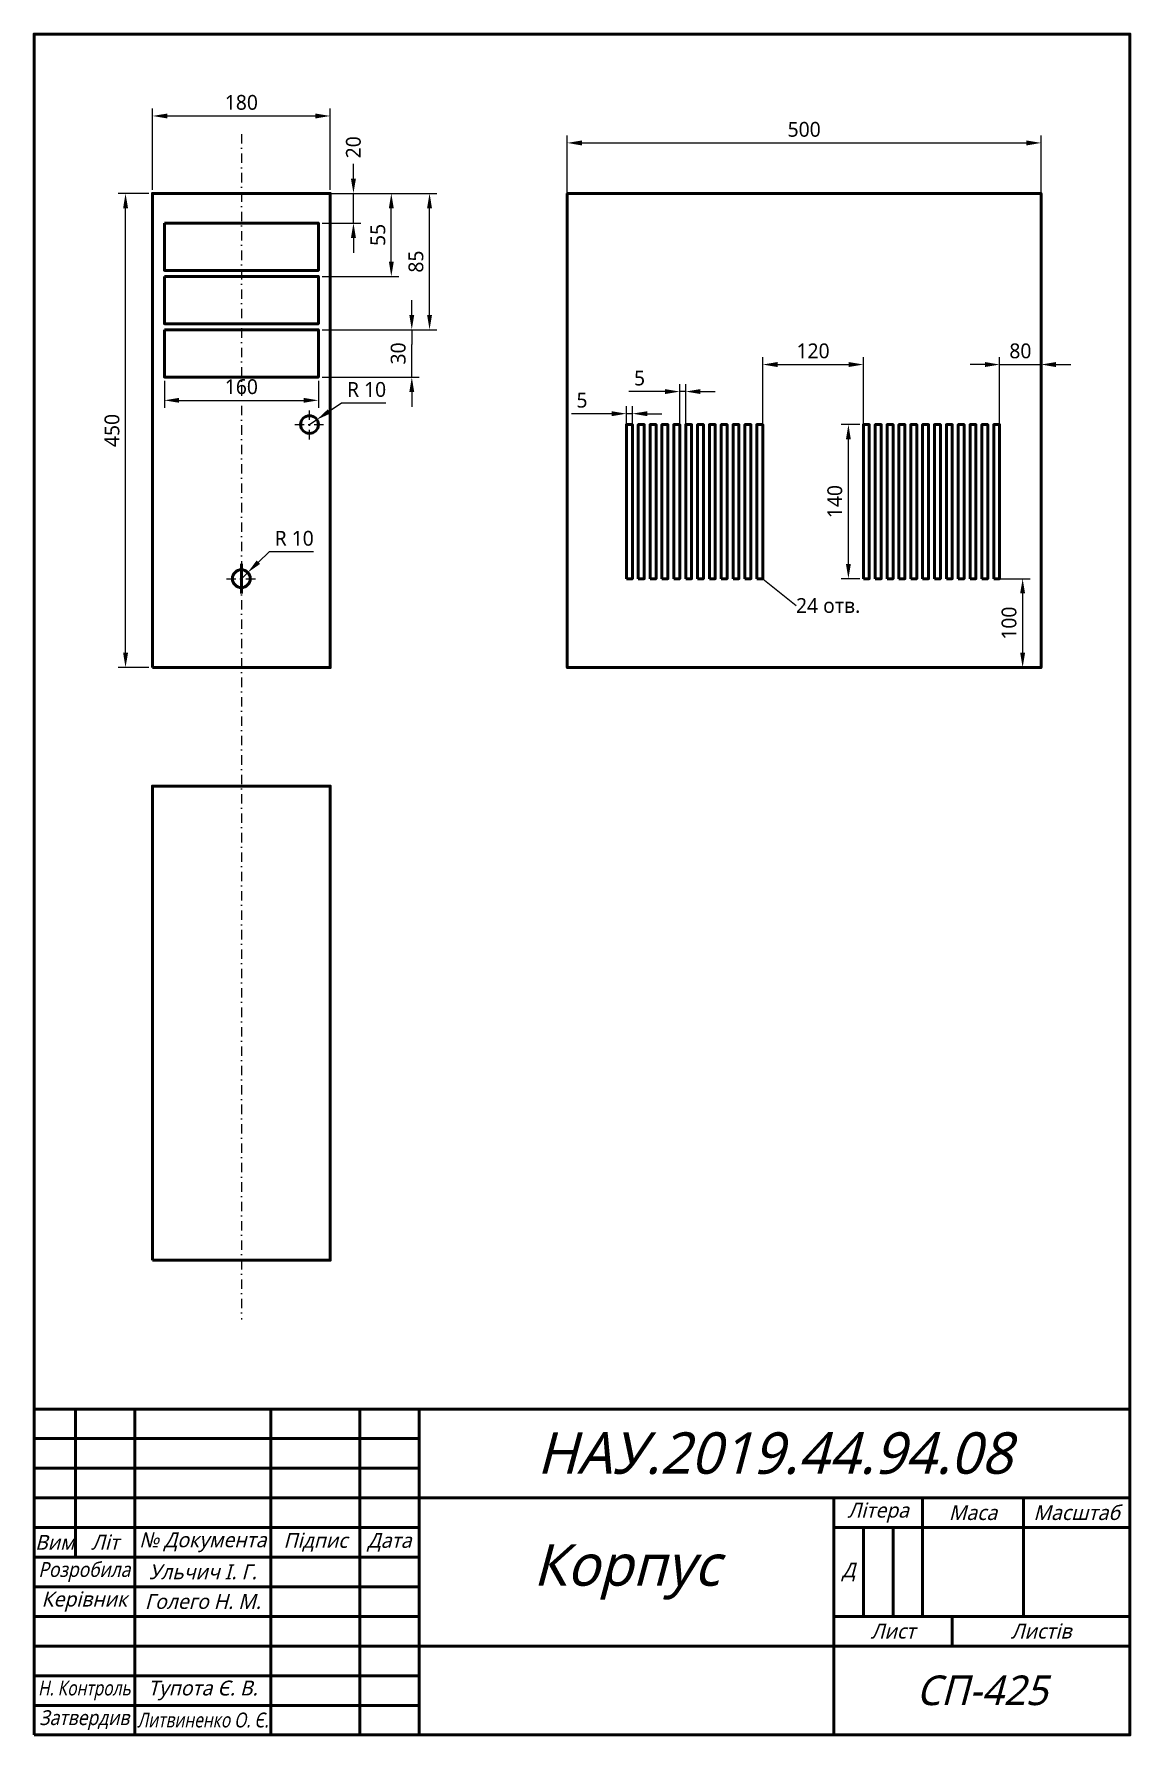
# Paper-space layout 'Layout1' of a CAD drawing. Header units: millimetres. Extents: x 20 to 205, y 5 to 292.
import ezdxf

# ---------------------------------------------------------------- set-up
doc = ezdxf.new("R2010")
doc.units = ezdxf.units.MM
doc.header["$LTSCALE"] = 0.25
doc.linetypes.add('DASHDOT2', pattern=[12.7, 6.35, -3.175, 0, -3.175])
for name, color, linetype, lineweight in [('Border', 7, 'Continuous', 50), ('Computer Case', 7, 'Continuous', 50), ('Dimensions', 7, 'Continuous', 50), ('Stamp', 7, 'Continuous', 50)]:
    doc.layers.add(name, color=color, linetype=linetype, lineweight=lineweight)
doc.layers.add('Stamp Text', color=7, linetype='Continuous')
doc.layers.add('Symmetry Axes', color=7, linetype='DASHDOT2')
doc.styles.add('lab-01-02-dim', font='Roboto-Regular_1.ttf', dxfattribs={"height": 2.5})
doc.styles.add('lab-01-02-s00', font='Roboto-Italic_1.ttf', dxfattribs={"height": 2.5})
doc.styles.add('lab-01-02-s01', font='Roboto-Italic_1.ttf', dxfattribs={"height": 5})
doc.styles.add('lab-01-02-s02', font='Roboto-Italic_1.ttf', dxfattribs={"height": 7})
doc.dimstyles.new('lab-01-02', dxfattribs={"dimtxt": 5, "dimasz": 2.5, "dimexe": 1.25, "dimexo": 0.625, "dimgap": 1, "dimtad": 1, "dimdec": 0, "dimtxsty": 'lab-01-02-dim', "dimcen": 2.5, "dimadec": 0, "dimazin": 0, "dimtfac": 1, "dimtdec": 0, "dimtmove": 0, "dimatfit": 3, "dimldrblk": 'NONE', "dimfxl": 0, "dimlwd": 15, "dimlwe": 15, "dimarcsym": 0})
doc.dimstyles.new('lab-01-02$4', dxfattribs={"dimtxt": 5, "dimasz": 2.5, "dimexe": 1.25, "dimexo": 0.625, "dimgap": 1, "dimtad": 1, "dimtoh": 1, "dimdec": 0, "dimtxsty": 'lab-01-02-dim', "dimcen": 2.5, "dimadec": 0, "dimazin": 0, "dimtfac": 1, "dimtdec": 0, "dimtmove": 0, "dimatfit": 3, "dimldrblk": 'NONE', "dimfxl": 0, "dimlwd": 15, "dimlwe": 15, "dimarcsym": 0})

# ---------------------------------------------------------------- blocks, each defined once
blk = doc.blocks.new('*D56')
at = {"layer": 'Dimensions', "color": 0, "lineweight": 15}
for p, q in [((40, 265.83), (40, 279.53)), ((70, 265.83), (70, 279.53)), ((42.5, 278.28), (67.5, 278.28))]:
    blk.add_line(p, q, dxfattribs=at)
at = {"layer": 'Dimensions', "color": 0}
for points in [[(42.5, 278.69), (42.5, 277.86), (40, 278.28)], [(67.5, 278.69), (67.5, 277.86), (70, 278.28)]]:
    blk.add_solid(points, dxfattribs=at)
at = {"layer": 'Dimensions', "color": 0, "insert": (55, 280.56), "char_height": 2.5, "attachment_point": 5, "style": 'lab-01-02-dim'}
blk.add_mtext('180', dxfattribs=at)
blk = doc.blocks.new('_None')
blk = doc.blocks.new('*D57')
at = {"layer": 'Dimensions', "color": 0, "lineweight": 15}
for p, q in [((39.38, 265.21), (34.2, 265.21)), ((35.45, 187.71), (35.45, 262.71)), ((39.38, 185.21), (34.2, 185.21))]:
    blk.add_line(p, q, dxfattribs=at)
at = {"layer": 'Dimensions', "color": 0}
for points in [[(35.04, 262.71), (35.87, 262.71), (35.45, 265.21)], [(35.04, 187.71), (35.87, 187.71), (35.45, 185.21)]]:
    blk.add_solid(points, dxfattribs=at)
at = {"layer": 'Dimensions', "color": 0, "insert": (33.17, 225.21), "char_height": 2.5, "attachment_point": 5, "rotation": 90, "style": 'lab-01-02-dim'}
blk.add_mtext('450', dxfattribs=at)
blk = doc.blocks.new('*D58')
at = {"layer": 'Dimensions', "color": 0, "lineweight": 15}
for p, q in [((73.92, 267.71), (73.92, 270.21)), ((68.63, 265.21), (75.17, 265.21)), ((73.92, 260.21), (73.92, 265.21)), ((68.63, 260.21), (75.17, 260.21)), ((73.92, 257.71), (73.92, 255.21))]:
    blk.add_line(p, q, dxfattribs=at)
at = {"layer": 'Dimensions', "color": 0}
for points in [[(73.5, 267.71), (74.34, 267.71), (73.92, 265.21)], [(73.5, 257.71), (74.34, 257.71), (73.92, 260.21)]]:
    blk.add_solid(points, dxfattribs=at)
at = {"layer": 'Dimensions', "color": 0, "insert": (73.92, 273), "char_height": 2.5, "attachment_point": 5, "rotation": 90, "style": 'lab-01-02-dim'}
blk.add_mtext('20', dxfattribs=at)
blk = doc.blocks.new('*D59')
at = {"layer": 'Dimensions', "color": 0, "lineweight": 15}
for p, q in [((68.63, 265.21), (81.56, 265.21)), ((80.31, 253.71), (80.31, 262.71)), ((68.63, 251.21), (81.56, 251.21))]:
    blk.add_line(p, q, dxfattribs=at)
at = {"layer": 'Dimensions', "color": 0}
for points in [[(79.9, 262.71), (80.73, 262.71), (80.31, 265.21)], [(79.9, 253.71), (80.73, 253.71), (80.31, 251.21)]]:
    blk.add_solid(points, dxfattribs=at)
at = {"layer": 'Dimensions', "color": 0, "insert": (78.05, 258.21), "char_height": 2.5, "attachment_point": 5, "rotation": 90, "style": 'lab-01-02-dim'}
blk.add_mtext('55', dxfattribs=at)
blk = doc.blocks.new('*D60')
at = {"layer": 'Dimensions', "color": 0, "lineweight": 15}
for p, q in [((68.63, 265.21), (88.02, 265.21)), ((86.77, 244.71), (86.77, 262.71)), ((68.63, 242.21), (88.02, 242.21))]:
    blk.add_line(p, q, dxfattribs=at)
at = {"layer": 'Dimensions', "color": 0}
for points in [[(86.35, 262.71), (87.18, 262.71), (86.77, 265.21)], [(86.35, 244.71), (87.18, 244.71), (86.77, 242.21)]]:
    blk.add_solid(points, dxfattribs=at)
at = {"layer": 'Dimensions', "color": 0, "insert": (84.48, 253.71), "char_height": 2.5, "attachment_point": 5, "rotation": 90, "style": 'lab-01-02-dim'}
blk.add_mtext('85', dxfattribs=at)
blk = doc.blocks.new('*D61')
at = {"layer": 'Dimensions', "color": 0, "lineweight": 15}
for p, q in [((42, 233.58), (42, 229.05)), ((68, 233.58), (68, 229.05)), ((44.5, 230.3), (65.5, 230.3))]:
    blk.add_line(p, q, dxfattribs=at)
at = {"layer": 'Dimensions', "color": 0}
for points in [[(44.5, 230.72), (44.5, 229.89), (42, 230.3)], [(65.5, 230.72), (65.5, 229.89), (68, 230.3)]]:
    blk.add_solid(points, dxfattribs=at)
at = {"layer": 'Dimensions', "color": 0, "insert": (55, 232.59), "char_height": 2.5, "attachment_point": 5, "style": 'lab-01-02-dim'}
blk.add_mtext('160', dxfattribs=at)
blk = doc.blocks.new('*D62')
at = {"layer": 'Dimensions', "color": 0, "lineweight": 15}
for p, q in [((71.89, 229.83), (69.82, 228.44)), ((79.4, 229.83), (71.89, 229.83)), ((66.5, 226.21), (67.74, 227.04))]:
    blk.add_line(p, q, dxfattribs=at)
at = {"layer": 'Dimensions', "color": 0}
blk.add_solid([(69.59, 228.78), (70.05, 228.09), (67.74, 227.04)], dxfattribs=at)
at = {"layer": 'Dimensions', "color": 0, "insert": (76.14, 232.12), "char_height": 2.5, "attachment_point": 5, "style": 'lab-01-02-dim'}
blk.add_mtext('R 10', dxfattribs=at)
blk = doc.blocks.new('*D63')
at = {"layer": 'Dimensions', "color": 0, "lineweight": 15}
for p, q in [((59.67, 204.73), (57.87, 202.99)), ((67.17, 204.73), (59.67, 204.73)), ((55, 200.21), (56.08, 201.25))]:
    blk.add_line(p, q, dxfattribs=at)
at = {"layer": 'Dimensions', "color": 0}
blk.add_solid([(57.58, 203.29), (58.16, 202.69), (56.08, 201.25)], dxfattribs=at)
at = {"layer": 'Dimensions', "color": 0, "insert": (63.92, 207.01), "char_height": 2.5, "attachment_point": 5, "style": 'lab-01-02-dim'}
blk.add_mtext('R 10', dxfattribs=at)
blk = doc.blocks.new('*D50')
at = {"layer": 'Dimensions', "color": 0, "lineweight": 15}
for p, q in [((83.77, 244.71), (83.77, 247.21)), ((68.63, 242.21), (85.02, 242.21)), ((83.77, 242.21), (83.77, 239.71)), ((83.77, 236.71), (83.77, 239.71)), ((83.77, 234.21), (83.77, 236.71)), ((68.63, 234.21), (85.02, 234.21)), ((83.77, 231.71), (83.77, 229.21))]:
    blk.add_line(p, q, dxfattribs=at)
at = {"layer": 'Dimensions', "color": 0}
for points in [[(83.35, 244.71), (84.18, 244.71), (83.77, 242.21)], [(83.35, 231.71), (84.18, 231.71), (83.77, 234.21)]]:
    blk.add_solid(points, dxfattribs=at)
at = {"layer": 'Dimensions', "color": 0, "insert": (81.48, 238.21), "char_height": 2.5, "attachment_point": 5, "rotation": 90, "style": 'lab-01-02-dim'}
blk.add_mtext('30', dxfattribs=at)
blk = doc.blocks.new('*D51')
at = {"layer": 'Dimensions', "color": 0, "lineweight": 15}
for p, q in [((117.5, 228.05), (110.71, 228.05)), ((120, 200.83), (120, 229.3)), ((121, 228.05), (120, 228.05)), ((121, 200.83), (121, 229.3)), ((123.5, 228.05), (126, 228.05))]:
    blk.add_line(p, q, dxfattribs=at)
at = {"layer": 'Dimensions', "color": 0}
for points in [[(117.5, 228.46), (117.5, 227.63), (120, 228.05)], [(123.5, 228.46), (123.5, 227.63), (121, 228.05)]]:
    blk.add_solid(points, dxfattribs=at)
at = {"layer": 'Dimensions', "color": 0, "insert": (112.5, 230.31), "char_height": 2.5, "attachment_point": 5, "style": 'lab-01-02-dim'}
blk.add_mtext('5', dxfattribs=at)
blk = doc.blocks.new('*D52')
at = {"layer": 'Dimensions', "color": 0, "lineweight": 15}
for p, q in [((129, 200.83), (129, 233.03)), ((130, 200.83), (130, 233.03)), ((126.5, 231.78), (120.43, 231.78)), ((130, 231.78), (129, 231.78)), ((132.5, 231.78), (135, 231.78))]:
    blk.add_line(p, q, dxfattribs=at)
at = {"layer": 'Dimensions', "color": 0}
for points in [[(126.5, 232.2), (126.5, 231.36), (129, 231.78)], [(132.5, 232.2), (132.5, 231.36), (130, 231.78)]]:
    blk.add_solid(points, dxfattribs=at)
at = {"layer": 'Dimensions', "color": 0, "insert": (122.21, 234.05), "char_height": 2.5, "attachment_point": 5, "style": 'lab-01-02-dim'}
blk.add_mtext('5', dxfattribs=at)
blk = doc.blocks.new('*D53')
at = {"layer": 'Dimensions', "color": 0, "lineweight": 15}
for p, q in [((143, 200.83), (143, 237.59)), ((145.5, 236.34), (157.5, 236.34)), ((160, 200.83), (160, 237.59))]:
    blk.add_line(p, q, dxfattribs=at)
at = {"layer": 'Dimensions', "color": 0}
for points in [[(145.5, 236.76), (145.5, 235.92), (143, 236.34)], [(157.5, 236.76), (157.5, 235.92), (160, 236.34)]]:
    blk.add_solid(points, dxfattribs=at)
at = {"layer": 'Dimensions', "color": 0, "insert": (151.5, 238.63), "char_height": 2.5, "attachment_point": 5, "style": 'lab-01-02-dim'}
blk.add_mtext('120', dxfattribs=at)
blk = doc.blocks.new('*D64')
at = {"layer": 'Dimensions', "color": 0, "lineweight": 15}
for p, q in [((159.38, 226.21), (156.22, 226.21)), ((157.47, 202.71), (157.47, 223.71)), ((159.38, 200.21), (156.22, 200.21))]:
    blk.add_line(p, q, dxfattribs=at)
at = {"layer": 'Dimensions', "color": 0}
for points in [[(157.05, 223.71), (157.88, 223.71), (157.47, 226.21)], [(157.05, 202.71), (157.88, 202.71), (157.47, 200.21)]]:
    blk.add_solid(points, dxfattribs=at)
at = {"layer": 'Dimensions', "color": 0, "insert": (155.18, 213.21), "char_height": 2.5, "attachment_point": 5, "rotation": 90, "style": 'lab-01-02-dim'}
blk.add_mtext('140', dxfattribs=at)
blk = doc.blocks.new('*D54')
at = {"layer": 'Dimensions', "color": 0, "lineweight": 15}
for p, q in [((180.5, 236.34), (178, 236.34)), ((183, 200.83), (183, 237.59)), ((183, 236.34), (190, 236.34)), ((190, 200.83), (190, 237.59)), ((192.5, 236.34), (195, 236.34))]:
    blk.add_line(p, q, dxfattribs=at)
at = {"layer": 'Dimensions', "color": 0}
for points in [[(180.5, 236.76), (180.5, 235.92), (183, 236.34)], [(192.5, 236.76), (192.5, 235.92), (190, 236.34)]]:
    blk.add_solid(points, dxfattribs=at)
at = {"layer": 'Dimensions', "color": 0, "insert": (186.5, 238.63), "char_height": 2.5, "attachment_point": 5, "style": 'lab-01-02-dim'}
blk.add_mtext('80', dxfattribs=at)
blk = doc.blocks.new('*D55')
at = {"layer": 'Dimensions', "color": 0, "lineweight": 15}
for p, q in [((182.63, 200.21), (188.13, 200.21)), ((186.88, 197.71), (186.88, 187.71)), ((182.63, 185.21), (188.13, 185.21))]:
    blk.add_line(p, q, dxfattribs=at)
at = {"layer": 'Dimensions', "color": 0}
for points in [[(186.46, 197.71), (187.29, 197.71), (186.88, 200.21)], [(186.46, 187.71), (187.29, 187.71), (186.88, 185.21)]]:
    blk.add_solid(points, dxfattribs=at)
at = {"layer": 'Dimensions', "color": 0, "insert": (184.59, 192.71), "char_height": 2.5, "attachment_point": 5, "rotation": 90, "style": 'lab-01-02-dim'}
blk.add_mtext('100', dxfattribs=at)
blk = doc.blocks.new('*D65')
at = {"layer": 'Dimensions', "color": 0, "lineweight": 15}
for p, q in [((110, 185.83), (110, 274.98)), ((112.5, 273.73), (187.5, 273.73)), ((190, 185.83), (190, 274.98))]:
    blk.add_line(p, q, dxfattribs=at)
at = {"layer": 'Dimensions', "color": 0}
for points in [[(112.5, 274.15), (112.5, 273.31), (110, 273.73)], [(187.5, 274.15), (187.5, 273.31), (190, 273.73)]]:
    blk.add_solid(points, dxfattribs=at)
at = {"layer": 'Dimensions', "color": 0, "insert": (150, 276.01), "char_height": 2.5, "attachment_point": 5, "style": 'lab-01-02-dim'}
blk.add_mtext('500', dxfattribs=at)

psp = doc.layouts.get("Layout1")

# ---------------------------------------------------------------- linework, layer by layer
at = {"layer": 'Border'}
psp.add_lwpolyline([(20, 5.11), (205, 5.11), (205, 292.11), (20, 292.11)], close=True, dxfattribs=at)
at = {"layer": 'Computer Case'}
psp.add_line((55, 197.71), (55, 202.71), dxfattribs=at)
for points in [[(40, 185.21), (70, 185.21), (70, 265.21), (40, 265.21)], [(110, 265.21), (190, 265.21), (190, 185.21), (110, 185.21)], [(42, 260.21), (68, 260.21), (68, 252.21), (42, 252.21)], [(42, 251.21), (68, 251.21), (68, 243.21), (42, 243.21)], [(42, 242.21), (68, 242.21), (68, 234.21), (42, 234.21)], [(120, 200.21), (121, 200.21), (121, 226.21), (120, 226.21)], [(122, 200.21), (123, 200.21), (123, 226.21), (122, 226.21)], [(124, 200.21), (125, 200.21), (125, 226.21), (124, 226.21)], [(126, 200.21), (127, 200.21), (127, 226.21), (126, 226.21)], [(128, 200.21), (129, 200.21), (129, 226.21), (128, 226.21)], [(130, 200.21), (131, 200.21), (131, 226.21), (130, 226.21)], [(132, 200.21), (133, 200.21), (133, 226.21), (132, 226.21)], [(134, 200.21), (135, 200.21), (135, 226.21), (134, 226.21)], [(136, 200.21), (137, 200.21), (137, 226.21), (136, 226.21)], [(138, 200.21), (139, 200.21), (139, 226.21), (138, 226.21)], [(140, 200.21), (141, 200.21), (141, 226.21), (140, 226.21)], [(142, 200.21), (143, 200.21), (143, 226.21), (142, 226.21)], [(160, 200.21), (161, 200.21), (161, 226.21), (160, 226.21)], [(162, 200.21), (163, 200.21), (163, 226.21), (162, 226.21)], [(164, 200.21), (165, 200.21), (165, 226.21), (164, 226.21)], [(166, 200.21), (167, 200.21), (167, 226.21), (166, 226.21)], [(168, 200.21), (169, 200.21), (169, 226.21), (168, 226.21)], [(170, 200.21), (171, 200.21), (171, 226.21), (170, 226.21)], [(172, 200.21), (173, 200.21), (173, 226.21), (172, 226.21)], [(174, 200.21), (175, 200.21), (175, 226.21), (174, 226.21)], [(176, 200.21), (177, 200.21), (177, 226.21), (176, 226.21)], [(178, 200.21), (179, 200.21), (179, 226.21), (178, 226.21)], [(180, 200.21), (181, 200.21), (181, 226.21), (180, 226.21)], [(182, 200.21), (183, 200.21), (183, 226.21), (182, 226.21)], [(40, 85.21), (70, 85.21), (70, 165.21), (40, 165.21)]]:
    psp.add_lwpolyline(points, close=True, dxfattribs=at)
for centre in [(66.5, 226.21), (55, 200.21)]:
    psp.add_circle(centre, 1.5, dxfattribs=at)
at = {"layer": 'Stamp'}
for points in [[(20, 55.11), (27, 55.11), (27, 60.11), (20, 60.11)], [(27, 55.11), (37, 55.11), (37, 60.11), (27, 60.11)], [(37, 55.11), (60, 55.11), (60, 60.11), (37, 60.11)], [(60, 55.11), (75, 55.11), (75, 60.11), (60, 60.11)], [(75, 55.11), (85, 55.11), (85, 60.11), (75, 60.11)], [(85, 45.11), (205, 45.11), (205, 60.11), (85, 60.11)], [(20, 50.11), (27, 50.11), (27, 55.11), (20, 55.11)], [(27, 50.11), (37, 50.11), (37, 55.11), (27, 55.11)], [(37, 50.11), (60, 50.11), (60, 55.11), (37, 55.11)], [(60, 50.11), (75, 50.11), (75, 55.11), (60, 55.11)], [(75, 50.11), (85, 50.11), (85, 55.11), (75, 55.11)], [(20, 45.11), (27, 45.11), (27, 50.11), (20, 50.11)], [(27, 45.11), (37, 45.11), (37, 50.11), (27, 50.11)], [(37, 45.11), (60, 45.11), (60, 50.11), (37, 50.11)], [(60, 45.11), (75, 45.11), (75, 50.11), (60, 50.11)], [(75, 45.11), (85, 45.11), (85, 50.11), (75, 50.11)], [(20, 40.11), (27, 40.11), (27, 45.11), (20, 45.11)], [(27, 40.11), (37, 40.11), (37, 45.11), (27, 45.11)], [(37, 40.11), (60, 40.11), (60, 45.11), (37, 45.11)], [(60, 40.11), (75, 40.11), (75, 45.11), (60, 45.11)], [(75, 40.11), (85, 40.11), (85, 45.11), (75, 45.11)], [(85, 20.11), (155, 20.11), (155, 45.11), (85, 45.11)], [(155, 40.11), (170, 40.11), (170, 45.11), (155, 45.11)], [(170, 40.11), (187, 40.11), (187, 45.11), (170, 45.11)], [(187, 40.11), (205, 40.11), (205, 45.11), (187, 45.11)], [(20, 35.11), (27, 35.11), (27, 40.11), (20, 40.11)], [(27, 35.11), (37, 35.11), (37, 40.11), (27, 40.11)], [(37, 35.11), (60, 35.11), (60, 40.11), (37, 40.11)], [(60, 35.11), (75, 35.11), (75, 40.11), (60, 40.11)], [(75, 35.11), (85, 35.11), (85, 40.11), (75, 40.11)], [(155, 25.11), (160, 25.11), (160, 40.11), (155, 40.11)], [(160, 25.11), (165, 25.11), (165, 40.11), (160, 40.11)], [(165, 25.11), (170, 25.11), (170, 40.11), (165, 40.11)], [(170, 25.11), (187, 25.11), (187, 40.11), (170, 40.11)], [(187, 25.11), (205, 25.11), (205, 40.11), (187, 40.11)], [(20, 30.11), (37, 30.11), (37, 35.11), (20, 35.11)], [(37, 30.11), (60, 30.11), (60, 35.11), (37, 35.11)], [(60, 30.11), (75, 30.11), (75, 35.11), (60, 35.11)], [(75, 30.11), (85, 30.11), (85, 35.11), (75, 35.11)], [(20, 25.11), (37, 25.11), (37, 30.11), (20, 30.11)], [(37, 25.11), (60, 25.11), (60, 30.11), (37, 30.11)], [(60, 25.11), (75, 25.11), (75, 30.11), (60, 30.11)], [(75, 25.11), (85, 25.11), (85, 30.11), (75, 30.11)], [(20, 20.11), (37, 20.11), (37, 25.11), (20, 25.11)], [(37, 20.11), (60, 20.11), (60, 25.11), (37, 25.11)], [(60, 20.11), (75, 20.11), (75, 25.11), (60, 25.11)], [(75, 20.11), (85, 20.11), (85, 25.11), (75, 25.11)], [(155, 20.11), (175, 20.11), (175, 25.11), (155, 25.11)], [(175, 20.11), (205, 20.11), (205, 25.11), (175, 25.11)], [(20, 15.11), (37, 15.11), (37, 20.11), (20, 20.11)], [(37, 15.11), (60, 15.11), (60, 20.11), (37, 20.11)], [(60, 15.11), (75, 15.11), (75, 20.11), (60, 20.11)], [(75, 15.11), (85, 15.11), (85, 20.11), (75, 20.11)], [(85, 5.11), (155, 5.11), (155, 20.11), (85, 20.11)], [(155, 5.11), (205, 5.11), (205, 20.11), (155, 20.11)], [(20, 10.11), (37, 10.11), (37, 15.11), (20, 15.11)], [(37, 10.11), (60, 10.11), (60, 15.11), (37, 15.11)], [(60, 10.11), (75, 10.11), (75, 15.11), (60, 15.11)], [(75, 10.11), (85, 10.11), (85, 15.11), (75, 15.11)], [(20, 5.11), (37, 5.11), (37, 10.11), (20, 10.11)], [(37, 5.11), (60, 5.11), (60, 10.11), (37, 10.11)], [(60, 5.11), (75, 5.11), (75, 10.11), (60, 10.11)], [(75, 5.11), (85, 5.11), (85, 10.11), (75, 10.11)]]:
    psp.add_lwpolyline(points, close=True, dxfattribs=at)
at = {"layer": 'Symmetry Axes'}
for p, q in [((55, 275.21), (55, 75.21)), ((66.5, 223.71), (66.5, 228.71)), ((64, 226.21), (69, 226.21)), ((52.5, 200.21), (57.5, 200.21))]:
    psp.add_line(p, q, dxfattribs=at)

# ---------------------------------------------------------------- texts
at = {"layer": 'Dimensions', "insert": (148.63, 195.66), "char_height": 2.5, "attachment_point": 4, "style": 'lab-01-02-dim'}
psp.add_mtext('24 отв.', dxfattribs=at)
at = {"layer": 'Stamp Text', "attachment_point": 5}
for s, insert, char_height, width, style in [('НАУ.2019.44.94.08', (145, 52.61), 7, 120, 'lab-01-02-s02'), ('Літера', (162.5, 42.61), 2.5, 15, 'lab-01-02-s00'), ('Маса', (178.5, 42.61), 2.5, 17, 'lab-01-02-s00'), ('Масштаб', (196, 42.61), 2.5, 18, 'lab-01-02-s00'), ('Вим', (23.5, 37.61), 2.5, 7, 'lab-01-02-s00'), ('Літ', (32, 37.61), 2.5, 10, 'lab-01-02-s00'), ('№ Документа', (48.5, 37.61), 2.5, 23, 'lab-01-02-s00'), ('Підпис', (67.5, 37.61), 2.5, 15, 'lab-01-02-s00'), ('Дата', (80, 37.61), 2.5, 10, 'lab-01-02-s00'), ('{\\W0.9;Розробила}', (28.5, 32.61), 2.5, 17, 'lab-01-02-s00'), ('Корпус', (120, 32.61), 7, 70, 'lab-01-02-s02'), ('Ульчич І. Г.', (48.5, 32.61), 2.5, 23, 'lab-01-02-s00'), ('Д', (157.5, 32.61), 2.5, 5, 'lab-01-02-s00'), ('Керівник', (28.5, 27.61), 2.5, 17, 'lab-01-02-s00'), ('Голего Н. М.', (48.5, 27.61), 2.5, 23, 'lab-01-02-s00'), ('Лист', (165, 22.61), 2.5, 20, 'lab-01-02-s00'), ('Листів', (190, 22.61), 2.5, 30, 'lab-01-02-s00'), ('СП-425', (180, 12.61), 5, 50, 'lab-01-02-s01'), ('{\\W0.8;Н. Контроль}', (28.5, 12.61), 2.5, 17, 'lab-01-02-s00'), ('Тупота Є. В.', (48.5, 12.61), 2.5, 23, 'lab-01-02-s00'), ('{\\W0.9;Затвердив}', (28.5, 7.61), 2.5, 17, 'lab-01-02-s00'), ('{\\W0.8;Литвиненко О. Є.}', (48.5, 7.61), 2.5, 23, 'lab-01-02-s00')]:
    psp.add_mtext(s, dxfattribs=dict(at, insert=insert, char_height=char_height, width=width, style=style))

# ---------------------------------------------------------------- dimensions: what is measured, and where the dimension line sits
at = {"layer": 'Dimensions'}
for base, p1, p2, text, picture, middle in [((70, 278.28), (40, 265.21), (70, 265.21), '180', '*D56', (55, 280.56)), ((190, 273.73), (110, 185.21), (190, 185.21), '500', '*D65', (150, 276.01)), ((160, 236.34), (143, 200.21), (160, 200.21), '120', '*D53', (151.5, 238.63)), ((190, 236.34), (183, 200.21), (190, 200.21), '80', '*D54', (186.5, 238.63)), ((68, 230.3), (42, 234.21), (68, 234.21), '160', '*D61', (55, 232.59))]:
    dim = psp.add_linear_dim(base=base, p1=p1, p2=p2, text=text, dimstyle='lab-01-02', dxfattribs=at)
    dim.commit()
    dim.dimension.update_dxf_attribs({"geometry": picture, "text_midpoint": middle})
dim = psp.add_linear_dim(base=(73.92, 265.21), p1=(68, 260.21), p2=(68, 265.21), angle=90, text='20', dimstyle='lab-01-02', override={"dimtad": 0}, dxfattribs=at)
dim.commit()
dim.dimension.update_dxf_attribs({"geometry": '*D58', "text_midpoint": (73.92, 273)})
for base, p1, p2, text, picture, middle in [((35.45, 265.21), (40, 185.21), (40, 265.21), '450', '*D57', (33.17, 225.21)), ((80.31, 265.21), (68, 251.21), (68, 265.21), '55', '*D59', (78.05, 258.21)), ((86.77, 265.21), (68, 242.21), (68, 265.21), '85', '*D60', (84.48, 253.71)), ((157.47, 226.21), (160, 200.21), (160, 226.21), '140', '*D64', (155.18, 213.21))]:
    dim = psp.add_linear_dim(base=base, p1=p1, p2=p2, angle=90, text=text, dimstyle='lab-01-02', dxfattribs=at)
    dim.commit()
    dim.dimension.update_dxf_attribs({"geometry": picture, "text_midpoint": middle})
for base, p1, p2, text, picture, middle in [((83.77, 242.21), (68, 234.21), (68, 242.21), '30', '*D50', (83.77, 238.21)), ((186.88, 185.21), (182, 200.21), (182, 185.21), '100', '*D55', (186.88, 192.71))]:
    dim = psp.add_linear_dim(base=base, p1=p1, p2=p2, angle=90, text=text, dimstyle='lab-01-02', dxfattribs=at)
    dim.commit()
    dim.dimension.update_dxf_attribs({"geometry": picture, "text_midpoint": middle, "dimtype": 160})
for center, mpoint, picture, middle in [((66.5, 226.21), (67.74, 227.04), '*D62', (76.14, 232.12)), ((55, 200.21), (56.08, 201.25), '*D63', (63.92, 207.01))]:
    dim = psp.add_radius_dim(center=center, mpoint=mpoint, text='R 10', dimstyle='lab-01-02$4', dxfattribs=at)
    dim.commit()
    dim.dimension.update_dxf_attribs({"geometry": picture, "text_midpoint": middle})
for base, p1, p2, picture, middle in [((130, 231.78), (129, 200.21), (130, 200.21), '*D52', (122.21, 231.78)), ((121, 228.05), (120, 200.21), (121, 200.21), '*D51', (112.5, 228.05))]:
    dim = psp.add_linear_dim(base=base, p1=p1, p2=p2, text='5', dimstyle='lab-01-02', dxfattribs=at)
    dim.commit()
    dim.dimension.update_dxf_attribs({"geometry": picture, "text_midpoint": middle, "dimtype": 160})

# ---------------------------------------------------------------- leaders
psp.add_leader([(143, 200.21), (148.63, 195.66)], dimstyle='lab-01-02', dxfattribs=at)

doc.saveas('drawing.dxf')
